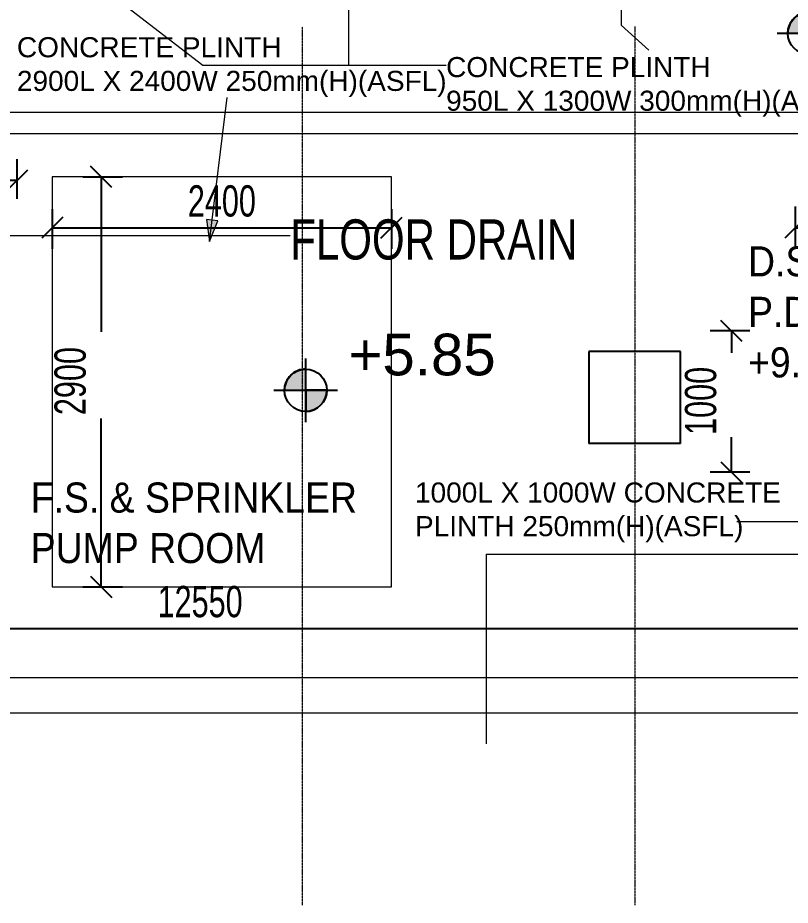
# Model space of a CAD drawing. Header units: millimetres. Extents: x 10569 to 232243, y -25347 to 80743.
# Drawn here: x 218719 to 224186, y 19850 to 26128 of the extents above; entities that cross this region are included whole.
import ezdxf

# ---------------------------------------------------------------- set-up
doc = ezdxf.new("R2010")
doc.units = ezdxf.units.MM
doc.linetypes.add('Grid Line__1_200_', pattern=[10.5, 6, -1.5, 1.5, -1.5])
doc.linetypes.add('Overhead', pattern=[3.96875, 2.38125, -1.5875])
for name, color, linetype, lineweight in [('A-ANNO-DIMS', 211, 'Continuous', 5), ('A-ANNO-NOTE', 131, 'Continuous', 25), ('A-FLOR', 192, 'Continuous', 9), ('A-FLOR-OVHD', 1, 'Overhead', 9), ('A-WALL', 113, 'Continuous', 20), ('G-ANNO-TEXT', 231, 'Continuous', 5), ('S-COLS', 52, 'Continuous', 20), ('S-GRID', 1, 'Continuous', 5)]:
    doc.layers.add(name, color=color, linetype=linetype, lineweight=lineweight)
doc.styles.add('Arial_7', font='arial.ttf', dxfattribs={"width": 0.7, "height": 221.29491})
doc.styles.add('Arial_8', font='arial.ttf', dxfattribs={"height": 295.05988})
doc.styles.add('Swis721 BT_11', font='swiss.ttf', dxfattribs={"height": 141.910632})
doc.styles.add('Swis721 BT_16', font='swiss.ttf', dxfattribs={"width": 0.89, "height": 212.865948})
doc.styles.add('Swis721 BT_8', font='swiss.ttf', dxfattribs={"width": 0.75, "height": 283.821263})
doc.dimstyles.new('Linear_-_1_5mm_Arial_6', dxfattribs={"dimscale": 304.8, "dimtxt": 225, "dimasz": 0.492126, "dimexe": 0.492126, "dimexo": 0.0625, "dimgap": 0.246063, "dimtad": 1, "dimdec": 0, "dimzin": 0, "dimdsep": 46, "dimtxsty": 'Arial_7', "dimblk1": 'OBLIQUE', "dimblk2": 'OBLIQUE', "dimsah": 1, "dimcen": 0.09, "dimadec": 0, "dimazin": 0, "dimtfac": 1, "dimtdec": 4, "dimtix": 1, "dimtmove": 0, "dimatfit": 3, "dimfxl": 0.492126, "dimfxlon": 1, "dimtvp": 1, "dimtolj": 1, "dimtzin": 0, "dimarcsym": 2})
doc.dimstyles.new('Linear_-_1_5mm_Arial_7', dxfattribs={"dimscale": 304.8, "dimtxt": 225, "dimasz": 0.492126, "dimexe": 0.492126, "dimexo": 0.0625, "dimgap": 0.246063, "dimtad": 1, "dimdec": 0, "dimzin": 0, "dimdsep": 46, "dimtxsty": 'Arial_7', "dimblk1": 'OBLIQUE', "dimblk2": 'OBLIQUE', "dimsah": 1, "dimcen": 0.09, "dimadec": 0, "dimazin": 0, "dimtfac": 1, "dimtdec": 4, "dimtix": 1, "dimtmove": 2, "dimatfit": 3, "dimfxl": 0.492126, "dimfxlon": 1, "dimtvp": 1, "dimtolj": 1, "dimtzin": 0, "dimarcsym": 2})

# ---------------------------------------------------------------- blocks, each defined once
blk = doc.blocks.new('Walls 1 - Walls 1-3032194-PART PLAN of TENDER DRAFT G_F')
at = {"layer": 'A-WALL', "lineweight": 15}
for p, q in [((83158.3, 21457.5), (82149.3, 21457.5)), ((82149.3, 21457.5), (82149.3, 20992.5)), ((83171.8, 21457.5), (83158.3, 21457.5)), ((83174.3, 21457.5), (83172.4, 21457.5)), ((83207.2, 21457.5), (83174.3, 21457.5)), ((83209.1, 21457.5), (83207.2, 21457.5)), ((83223.3, 21457.5), (83209.8, 21457.5)), ((83570.3, 21457.5), (83223.3, 21457.5)), ((83583.8, 21457.5), (83570.3, 21457.5)), ((83586.3, 21457.5), (83584.4, 21457.5)), ((83619.2, 21457.5), (83586.3, 21457.5)), ((83621.1, 21457.5), (83619.2, 21457.5)), ((83635.3, 21457.5), (83621.8, 21457.5)), ((91689.3, 21457.5), (83635.3, 21457.5)), ((91689.3, 21457.5), (91689.3, 20992.5)), ((82550.9, 20992.5), (82724.3, 21207.5)), ((91214.3, 21207.5), (82724.3, 21207.5)), ((91214.3, 21207.5), (91387.7, 20992.5))]:
    blk.add_line(p, q, dxfattribs=at)
blk = doc.blocks.new('_Oblique')
at = {"color": 0, "linetype": 'ByBlock', "lineweight": -2}
blk.add_line((-0.5, -0.5), (0.5, 0.5), dxfattribs=at)
blk = doc.blocks.new('DIMBLOCK278-PART PLAN of TENDER DRAFT G_F')
at = {"layer": 'A-ANNO-DIMS', "color": 0, "lineweight": -2, "transparency": 16777216}
for p, q in [((213735, 21939.5), (213735, 21658.5)), ((226285, 21939.5), (226285, 21658.5)), ((213735, 21808.5), (226285, 21808.5))]:
    blk.add_line(p, q, dxfattribs=at)
at = {"layer": 'Defpoints', "color": 0, "transparency": 16777216}
for p in [(213735, 21958.5), (226285, 21958.5), (226285, 21808.5)]:
    blk.add_point(p, dxfattribs=at)
at = {"layer": 'A-ANNO-DIMS', "color": 0, "lineweight": -2, "transparency": 16777216, "xscale": 150, "yscale": 150, "zscale": 150, "rotation": 180}
blk.add_blockref('_Oblique', (213735, 21808.5), dxfattribs=at)
at = {"layer": 'A-ANNO-DIMS', "color": 0, "lineweight": -2, "transparency": 16777216, "xscale": 150, "yscale": 150, "zscale": 150}
blk.add_blockref('_Oblique', (226285, 21808.5), dxfattribs=at)
at = {"layer": 'A-ANNO-DIMS', "color": 0, "transparency": 16777216, "insert": (220010, 21996.5), "char_height": 221.29, "width": 706.154, "attachment_point": 5, "style": 'Arial_7'}
blk.add_mtext('\\A1;12550', dxfattribs=at)
blk = doc.blocks.new('DLN_Slab Level Mark - FFL-2mm_Type 2-2670450-PART PLAN of TENDER DRAFT G_F')
at = {"layer": 'A-ANNO-NOTE', "lineweight": 5}
h = blk.add_hatch(color=256, dxfattribs=at)
edge = h.paths.add_edge_path(flags=0)
edge.add_arc((0, 0), 1, 0, 90, ccw=False)
edge.add_line((1, 0), (0, 0))
edge.add_line((0, 0), (0, 1))
h = blk.add_hatch(color=256, dxfattribs=at)
edge = h.paths.add_edge_path(flags=0)
edge.add_arc((0, 0), 1, 180, 270, ccw=False)
edge.add_line((-1, 0), (0, 0))
edge.add_line((0, 0), (0, -1))
at = {"layer": 'A-ANNO-NOTE'}
for p, q in [((0, 1.5), (0, -1.5)), ((0, 1), (0, 0)), ((0, 0), (-1, 0)), ((0, -1), (0, 0)), ((0, 0), (1, 0)), ((-1.5, 0), (1.5, 0))]:
    blk.add_line(p, q, dxfattribs=at)
blk.add_circle((0, 0), 1, dxfattribs=at)
for start, end in [(360, 90), (180, 270)]:
    blk.add_arc((0, 0), 1, start, end, dxfattribs=at)
blk = doc.blocks.new('DIMBLOCK325-PART PLAN of TENDER DRAFT G_F')
at = {"layer": 'A-ANNO-DIMS', "color": 0, "lineweight": -2, "transparency": 16777216}
for p, q in [((218964, 24773.4), (218964, 24492.5)), ((221364, 24773.4), (221364, 24492.5)), ((218964, 24642.5), (221364, 24642.5))]:
    blk.add_line(p, q, dxfattribs=at)
at = {"layer": 'Defpoints', "color": 0, "transparency": 16777216}
for p in [(218964, 24792.5), (221364, 24792.5), (221364, 24642.5)]:
    blk.add_point(p, dxfattribs=at)
at = {"layer": 'A-ANNO-DIMS', "color": 0, "lineweight": -2, "transparency": 16777216, "xscale": 150, "yscale": 150, "zscale": 150, "rotation": 180}
blk.add_blockref('_Oblique', (218964, 24642.5), dxfattribs=at)
at = {"layer": 'A-ANNO-DIMS', "color": 0, "lineweight": -2, "transparency": 16777216, "xscale": 150, "yscale": 150, "zscale": 150}
blk.add_blockref('_Oblique', (221364, 24642.5), dxfattribs=at)
at = {"layer": 'A-ANNO-DIMS', "color": 0, "transparency": 16777216, "insert": (220164, 24830.5), "char_height": 221.29, "width": 564.923, "attachment_point": 5, "style": 'Arial_7'}
blk.add_mtext('\\A1;2400', dxfattribs=at)
blk = doc.blocks.new('DIMBLOCK326-PART PLAN of TENDER DRAFT G_F')
at = {"layer": 'A-ANNO-DIMS', "color": 0, "lineweight": -2, "transparency": 16777216}
for p, q in [((219179, 25002.5), (219459.9, 25002.5)), ((219309.9, 25002.5), (219309.9, 23907)), ((219309.9, 22102.7), (219309.9, 23292.3)), ((219179, 22102.7), (219459.9, 22102.7))]:
    blk.add_line(p, q, dxfattribs=at)
at = {"layer": 'Defpoints', "color": 0, "transparency": 16777216}
for p in [(219159.9, 25002.5), (219309.9, 25002.5), (219159.9, 22102.7)]:
    blk.add_point(p, dxfattribs=at)
at = {"layer": 'A-ANNO-DIMS', "color": 0, "lineweight": -2, "transparency": 16777216, "xscale": 150, "yscale": 150, "zscale": 150}
for p, rotation in [((219309.9, 25002.5), 90), ((219309.9, 22102.7), 270)]:
    blk.add_blockref('_Oblique', p, dxfattribs=dict(at, rotation=rotation))
at = {"layer": 'A-ANNO-DIMS', "color": 0, "transparency": 16777216, "insert": (218979.1, 23317.2), "char_height": 221.29, "width": 564.923, "attachment_point": 1, "rotation": 90, "line_spacing_factor": 0.938532, "style": 'Arial_7'}
blk.add_mtext('\\A1;2900', dxfattribs=at)
blk = doc.blocks.new('DIMBLOCK328-PART PLAN of TENDER DRAFT G_F')
at = {"layer": 'A-ANNO-DIMS', "color": 0, "lineweight": -2, "transparency": 16777216}
for p, q in [((216615.4, 24846.6), (216615.4, 25127.5)), ((218715.4, 24846.6), (218715.4, 25127.5)), ((216615.4, 24977.5), (217405.1, 24977.5)), ((218715.4, 24977.5), (218019.8, 24977.5))]:
    blk.add_line(p, q, dxfattribs=at)
at = {"layer": 'Defpoints', "color": 0, "transparency": 16777216}
for p in [(218715.4, 24977.5), (216615.4, 24827.5), (218715.4, 24827.5)]:
    blk.add_point(p, dxfattribs=at)
at = {"layer": 'A-ANNO-DIMS', "color": 0, "lineweight": -2, "transparency": 16777216, "xscale": 150, "yscale": 150, "zscale": 150, "rotation": 180}
blk.add_blockref('_Oblique', (216615.4, 24977.5), dxfattribs=at)
at = {"layer": 'A-ANNO-DIMS', "color": 0, "lineweight": -2, "transparency": 16777216, "xscale": 150, "yscale": 150, "zscale": 150}
blk.add_blockref('_Oblique', (218715.4, 24977.5), dxfattribs=at)
at = {"layer": 'A-ANNO-DIMS', "color": 0, "transparency": 16777216, "insert": (217430, 25284.2), "char_height": 221.29, "width": 564.923, "attachment_point": 1, "line_spacing_factor": 0.938532, "style": 'Arial_7'}
blk.add_mtext('\\A1;2100', dxfattribs=at)
blk = doc.blocks.new('DIMBLOCK329-PART PLAN of TENDER DRAFT G_F')
at = {"layer": 'A-ANNO-DIMS', "color": 0, "lineweight": -2, "transparency": 16777216}
for p, q in [((224222.8, 24511.5), (224222.8, 24792.5)), ((225222.8, 24511.5), (225222.8, 24792.5)), ((224222.8, 24642.5), (225222.8, 24642.5))]:
    blk.add_line(p, q, dxfattribs=at)
at = {"layer": 'Defpoints', "color": 0, "transparency": 16777216}
for p in [(225222.8, 24642.5), (224222.8, 24492.5), (225222.8, 24492.5)]:
    blk.add_point(p, dxfattribs=at)
at = {"layer": 'A-ANNO-DIMS', "color": 0, "lineweight": -2, "transparency": 16777216, "xscale": 150, "yscale": 150, "zscale": 150, "rotation": 180}
blk.add_blockref('_Oblique', (224222.8, 24642.5), dxfattribs=at)
at = {"layer": 'A-ANNO-DIMS', "color": 0, "lineweight": -2, "transparency": 16777216, "xscale": 150, "yscale": 150, "zscale": 150}
blk.add_blockref('_Oblique', (225222.8, 24642.5), dxfattribs=at)
at = {"layer": 'A-ANNO-DIMS', "color": 0, "transparency": 16777216, "insert": (224722.8, 24830.5), "char_height": 221.29, "width": 564.923, "attachment_point": 5, "style": 'Arial_7'}
blk.add_mtext('\\A1;1000', dxfattribs=at)
blk = doc.blocks.new('DIMBLOCK330-PART PLAN of TENDER DRAFT G_F')
at = {"layer": 'A-ANNO-DIMS', "color": 0, "lineweight": -2, "transparency": 16777216}
for p, q in [((223900.6, 23912.3), (223619.6, 23912.3)), ((223769.6, 23912.3), (223769.6, 23758.2)), ((223769.6, 22912.3), (223769.6, 23160.7)), ((223900.6, 22912.3), (223619.6, 22912.3))]:
    blk.add_line(p, q, dxfattribs=at)
at = {"layer": 'Defpoints', "color": 0, "transparency": 16777216}
for p in [(223919.6, 23912.3), (223769.6, 22912.3), (223919.6, 22912.3)]:
    blk.add_point(p, dxfattribs=at)
at = {"layer": 'A-ANNO-DIMS', "color": 0, "lineweight": -2, "transparency": 16777216, "xscale": 150, "yscale": 150, "zscale": 150}
for p, rotation in [((223769.6, 23912.3), 90), ((223769.6, 22912.3), 270)]:
    blk.add_blockref('_Oblique', p, dxfattribs=dict(at, rotation=rotation))
at = {"layer": 'A-ANNO-DIMS', "color": 0, "transparency": 16777216, "insert": (223440.6, 23176.9), "char_height": 221.29, "width": 564.923, "attachment_point": 1, "rotation": 90, "line_spacing_factor": 0.938532, "style": 'Arial_7'}
blk.add_mtext('\\A1;1000', dxfattribs=at)

msp = doc.modelspace()

# ---------------------------------------------------------------- hatches: boundary and pattern name
at = {"layer": 'G-ANNO-TEXT'}
msp.add_hatch(color=60, dxfattribs=at).paths.add_polyline_path([(220076.28434, 24546.11276), (220134.51773, 24690.07212), (220054.73625, 24699.90192)], flags=0)

# ---------------------------------------------------------------- linework, layer by layer
at = {"layer": 'A-FLOR', "lineweight": 5}
for p, q in [((221364.00744, 25002.48547), (218964.00744, 25002.48547)), ((218964.00744, 25002.48547), (218964.00744, 22102.68036)), ((221364.00744, 22102.68036), (221364.00744, 25002.48547)), ((218964.00744, 22102.68036), (221364.00744, 22102.68036))]:
    msp.add_line(p, q, dxfattribs=at)
at = {"layer": 'A-FLOR-OVHD', "lineweight": 5}
for q in [(222035.03229, 20992.46551), (226335.03229, 22332.31881)]:
    msp.add_line((222035.03229, 22332.31881), q, dxfattribs=at)
at = {"layer": 'A-WALL', "lineweight": 15}
for p, q in [((226285.03229, 25457.48547), (214810.03229, 25457.48547)), ((226285.03229, 25307.48547), (215085.03229, 25307.48547))]:
    msp.add_line(p, q, dxfattribs=at)
at = {"layer": 'G-ANNO-TEXT', "color": 60}
for p, q in [((218471.85732, 26991.95835), (220029.43559, 25793.43087)), ((222989.07096, 26763.27433), (222989.07096, 26074.48369)), ((221060.01525, 26681.27358), (221060.01525, 25793.43087)), ((222989.07096, 26074.48369), (223184.75081, 25898.43087)), ((220029.43559, 25793.43087), (221750.75081, 25793.43087)), ((221060.01525, 25793.43087), (221750.75081, 25793.43087)), ((220076.28434, 24546.11276), (220201.5254, 25562.60525)), ((220134.51773, 24690.07212), (220054.73625, 24699.90192)), ((220054.73625, 24699.90192), (220076.28434, 24546.11276)), ((220076.28434, 24546.11276), (220134.51773, 24690.07212)), ((218591.73832, 24588.63087), (220647.61652, 24588.63087)), ((224035.48496, 22562.96215), (223808.98496, 22562.96215)), ((224693.31025, 22562.96215), (224035.48496, 22562.96215))]:
    msp.add_line(p, q, dxfattribs=at)
at = {"layer": 'S-COLS', "color": 210, "lineweight": 25}
for p, q in [((223410.03229, 23765.81879), (222760.03229, 23765.81879)), ((222760.03229, 23765.81879), (222760.03229, 23115.81879)), ((223410.03229, 23115.81879), (223410.03229, 23765.81879)), ((223410.03229, 23115.81879), (222760.03229, 23115.81879))]:
    msp.add_line(p, q, dxfattribs=at)
at = {"layer": 'S-GRID', "linetype": 'Grid Line__1_200_'}
for p, q in [((220735.03229, 19849.87481), (220735.03229, 26065.19317)), ((223085.03229, 26065.19317), (223085.03229, 19849.87481))]:
    msp.add_line(p, q, dxfattribs=at)

# ---------------------------------------------------------------- block references
at = {"layer": 'A-ANNO-NOTE', "xscale": 150.0000000000001, "yscale": 150.0000000000001, "zscale": 150.0000000000001, "rotation": 89.99999999999977}
for p in [(224318.789, 26017.95424), (220756.91293, 23492.55929)]:
    msp.add_blockref('DLN_Slab Level Mark - FFL-2mm_Type 2-2670450-PART PLAN of TENDER DRAFT G_F', p, dxfattribs=at)
at = {"layer": 'A-WALL', "lineweight": 15}
msp.add_blockref('Walls 1 - Walls 1-3032194-PART PLAN of TENDER DRAFT G_F', (134745.73932, 0), dxfattribs=at)

# ---------------------------------------------------------------- texts
at = {"layer": 'A-ANNO-NOTE', "lineweight": 5, "insert": (221059.00917, 23893.10036), "char_height": 295.05988, "width": 1242, "attachment_point": 1, "line_spacing_factor": 0.938532, "style": 'Arial_8'}
msp.add_mtext('+5.85', dxfattribs=at)
at = {"layer": 'G-ANNO-TEXT', "color": 7, "attachment_point": 1, "line_spacing_factor": 1.00667}
for s, insert, char_height, width, style in [('CONCRETE PLINTH\\P2900L X 2400W 250mm(H)(ASFL)', (218713.5254, 25990.23016), 141.9106317, 3571.2, 'Swis721 BT_11'), ('CONCRETE PLINTH\\P950L X 1300W 300mm(H)(ASFL)', (221750.75081, 25849.86532), 141.9106317, 3441.6, 'Swis721 BT_11'), ('FLOOR DRAIN', (220647.61652, 24701.49975), 283.8212635, 2332.8, 'Swis721 BT_8'), ('D.S.C. LEAD-IN\\PP.D. ABOVE AT\\P+9.475', (223887.22454, 24510.93645), 212.8659476, 2187, 'Swis721 BT_16'), ('F.S. & SPRINKLER\\PPUMP ROOM\\P', (218811.17751, 22840.2995), 212.8659476, 2637.9, 'Swis721 BT_16'), ('1000L X 1000W CONCRETE\\PPLINTH 250mm(H)(ASFL)', (221530.48496, 22840.58707), 141.9106317, 3006, 'Swis721 BT_11')]:
    msp.add_mtext(s, dxfattribs=dict(at, insert=insert, char_height=char_height, width=width, style=style))

# ---------------------------------------------------------------- dimensions: what is measured, and where the dimension line sits
at = {"layer": 'A-ANNO-DIMS'}
dim = msp.add_linear_dim(base=(218715.36864, 24977.50899), p1=(216615.36864, 24827.50899), p2=(218715.36864, 24827.50899), dimstyle='Linear_-_1_5mm_Arial_7', override={"dimpost": '<>', "dimfxl": 2100}, dxfattribs=at)
dim.commit()
dim.dimension.update_dxf_attribs({"geometry": 'DIMBLOCK328-PART PLAN of TENDER DRAFT G_F', "text_midpoint": (217712.44556, 25136.6415), "dimtype": 160})
for base, p1, p2, override, picture, middle in [((219309.91706, 25002.48547), (219159.91706, 22102.68036), (219159.91706, 25002.48547), {"dimpost": '<>', "dimfxl": 2899.805108}, 'DIMBLOCK326-PART PLAN of TENDER DRAFT G_F', (219126.5899, 23599.65984)), ((223769.63089, 22912.33162), (223919.63089, 23912.33162), (223919.63089, 22912.33162), {"dimpost": '<>', "dimfxl": 1000}, 'DIMBLOCK330-PART PLAN of TENDER DRAFT G_F', (223588.15092, 23459.40854))]:
    dim = msp.add_linear_dim(base=base, p1=p1, p2=p2, angle=90, dimstyle='Linear_-_1_5mm_Arial_7', override=override, dxfattribs=at)
    dim.commit()
    dim.dimension.update_dxf_attribs({"geometry": picture, "text_midpoint": middle, "dimtype": 160, "text_rotation": 90})
for base, p1, p2, override, picture, middle in [((221364.00744, 24642.49732), (218964.00744, 24792.49732), (221364.00744, 24792.49732), {"dimpost": '<>', "dimfxl": 2400}, 'DIMBLOCK325-PART PLAN of TENDER DRAFT G_F', (220164.00744, 24830.48452)), ((225222.76071, 24642.49732), (224222.76071, 24492.49732), (225222.76071, 24492.49732), {"dimpost": '<>', "dimfxl": 1000}, 'DIMBLOCK329-PART PLAN of TENDER DRAFT G_F', (224722.76071, 24830.48452)), ((226285.03229, 21808.50502), (213735.03229, 21958.50502), (226285.03229, 21958.50502), {"dimpost": '<>', "dimfxl": 12550}, 'DIMBLOCK278-PART PLAN of TENDER DRAFT G_F', (220010.03229, 21996.49222))]:
    dim = msp.add_linear_dim(base=base, p1=p1, p2=p2, dimstyle='Linear_-_1_5mm_Arial_6', override=override, dxfattribs=at)
    dim.commit()
    dim.dimension.update_dxf_attribs({"geometry": picture, "text_midpoint": middle})

doc.saveas('drawing.dxf')
